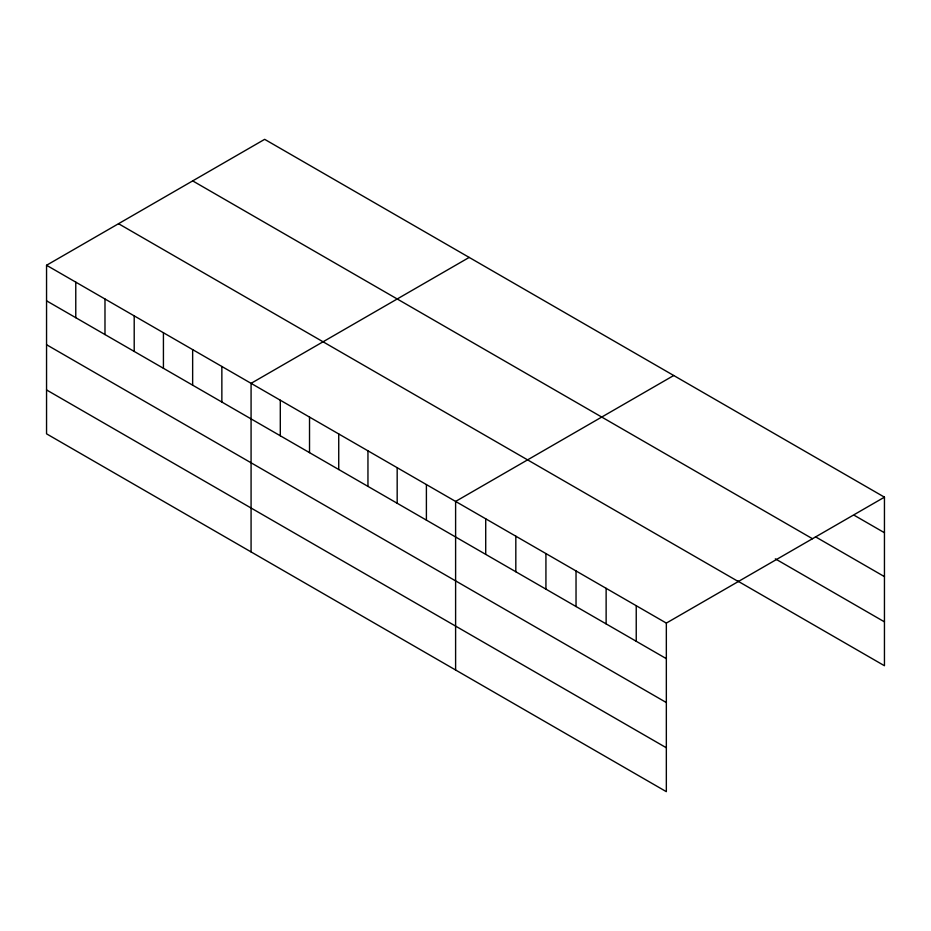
<?xml version="1.0" encoding="UTF-8"?>
<svg xmlns="http://www.w3.org/2000/svg" width="931" height="931" viewBox="0 0 931 931"><rect width="100%" height="100%" fill="white"/><g stroke="black" fill="none" stroke-linecap="round" stroke-linejoin="round"><path stroke-width="1.4" d="M46.55 265.265L666.34 623.095L666.34 791.664L46.55 433.834L46.55 265.265L264.66 139.336L884.45 497.166L884.45 665.735L737.689 581.014M469.189 257.421L251.079 383.351L251.079 551.92M673.718 375.507L455.608 501.425L455.608 670.006M666.34 623.095L884.45 497.166M854.344 515.355L884.45 532.73M815.463 536.791L884.45 576.626M192.682 180.893L812.472 538.723M775.325 558.844L884.45 621.85M118.528 223.708L738.318 581.538M46.55 300.818L666.34 658.659M46.55 344.714L666.34 702.544M46.55 389.938L666.34 747.768M636.234 605.709L636.234 641.273M606.128 588.334L606.128 623.898M576.033 570.947L576.033 606.512M545.927 553.573L545.927 589.137M515.821 536.186L515.821 571.75M485.714 518.811L485.714 554.376M426.398 484.562L426.398 520.126M397.176 467.688L397.176 503.252M367.954 450.825L367.954 486.378M338.733 433.951L338.733 469.515M309.523 417.088L309.523 452.641M280.301 400.214L280.301 435.778M221.857 366.477L221.857 402.041M192.647 349.602L192.647 385.166M163.425 332.739L163.425 368.304M134.204 315.865L134.204 351.429M104.982 299.002L104.982 334.555M75.772 282.128L75.772 317.692"/></g></svg>
